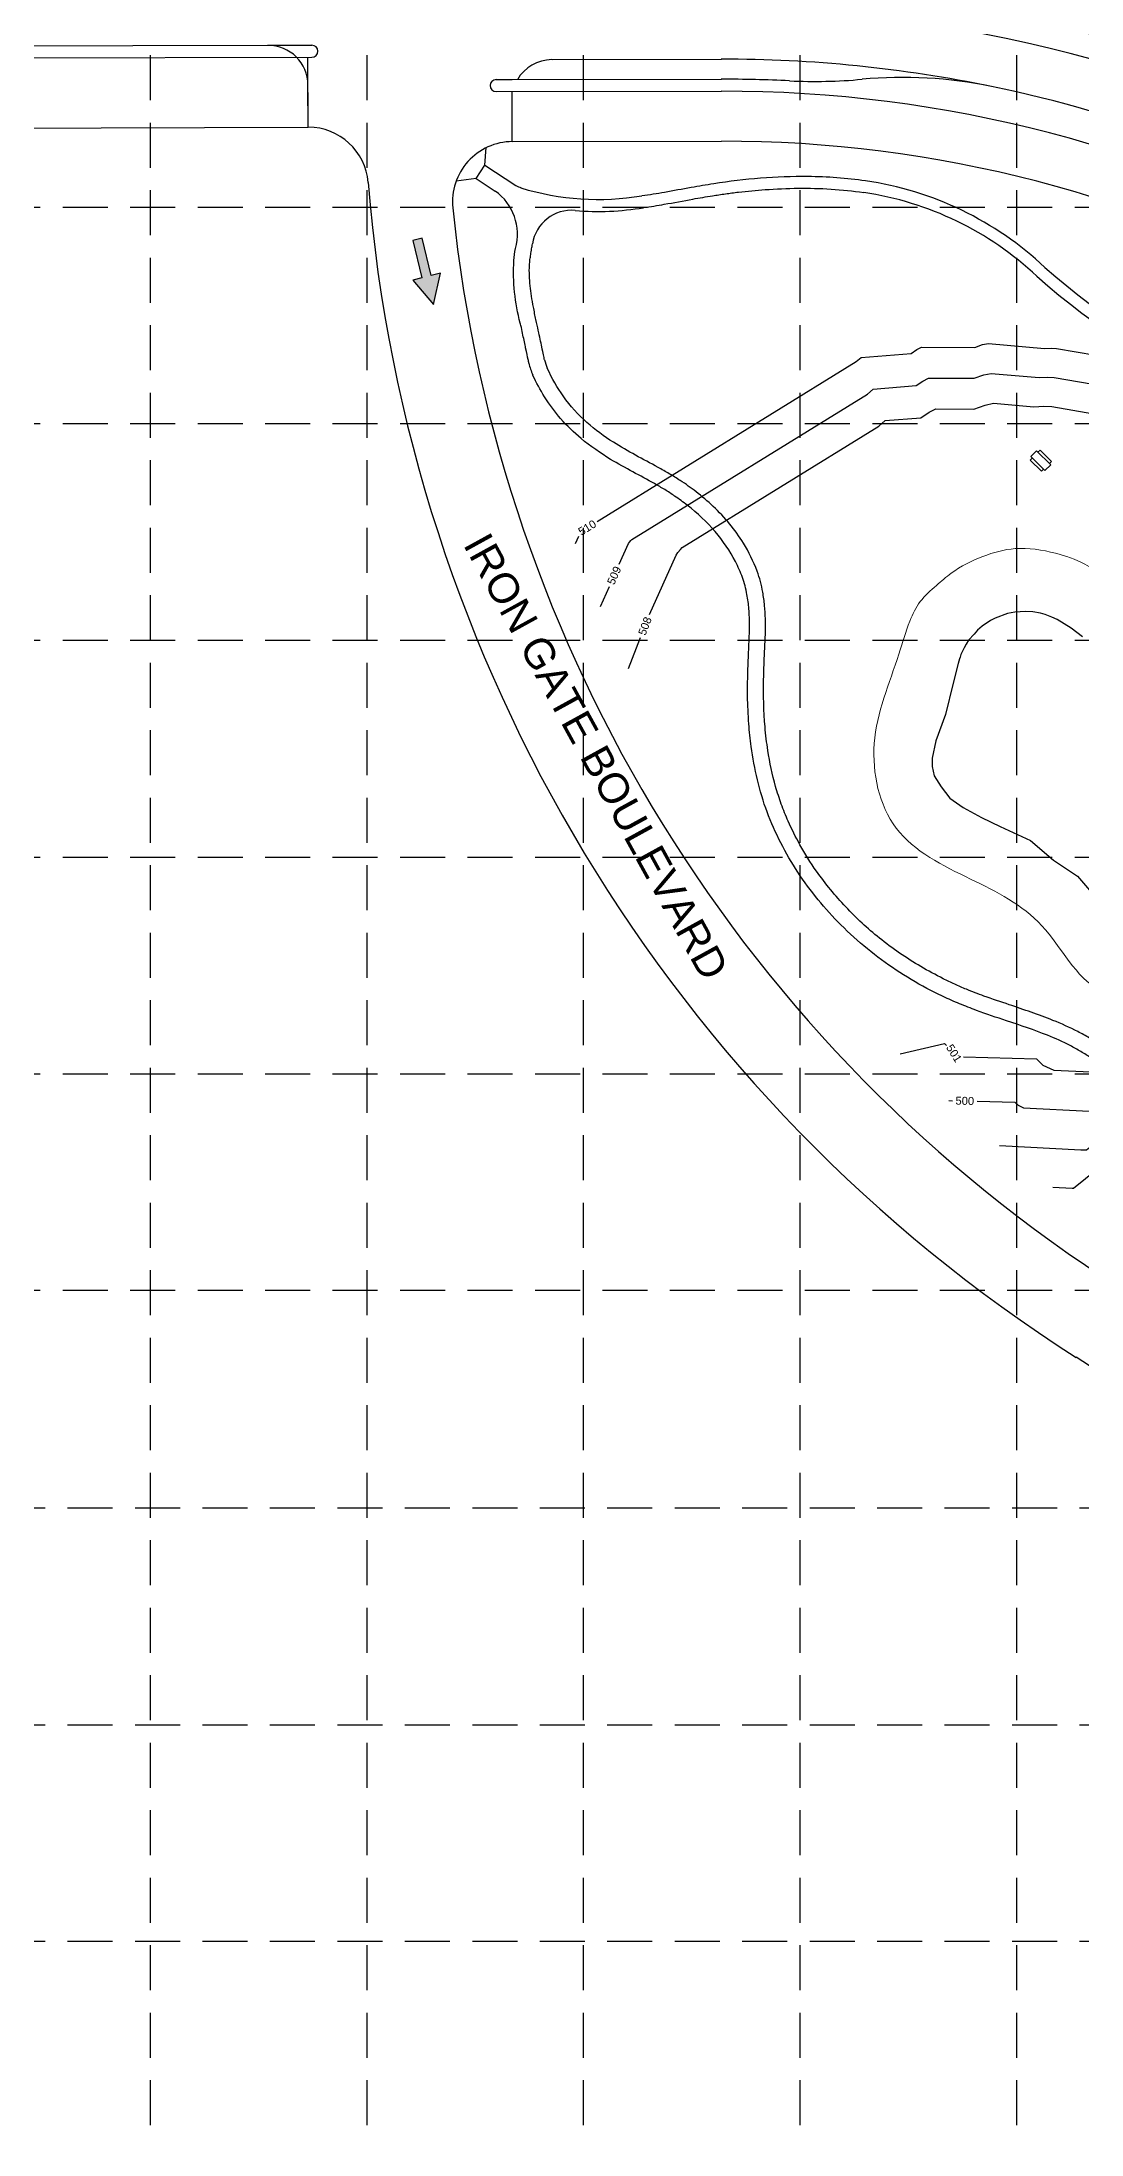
# Model space of a CAD drawing. Header units: feet. Extents: x 5163 to 12107, y -224 to 4120.
# Drawn here: x 8473 to 8993, y 335 to 1381 of the extents above; entities that cross this region are included whole.
import ezdxf

# ---------------------------------------------------------------- set-up
doc = ezdxf.new("R2010")
doc.units = ezdxf.units.FT
doc.linetypes.add('HIDDEN', pattern=[0.375, 0.25, -0.125])
for name, color, linetype in [('04017_11 CA$0$AMENITY-CENTER', 15, 'Continuous'), ('04017_11 CA$0$AMENTITY CENTER SIDEWALK', 15, 'Continuous'), ('04017_11 CA$0$CONT-MJR-AM-CTR', 2, 'Continuous'), ('04017_11 CA$0$CONT-MNR-AM-CTR', 3, 'Continuous'), ('04017_11 CA$0$EW_AMEN_3_29_05', 3, 'Continuous'), ('2003004C-A$0$2-ST_NM', 15, 'Continuous'), ('2003004C-A$0$AMENITY-CENTER', 15, 'Continuous'), ('2003004C-A$0$AMENTITY CENTER SIDEWALK', 15, 'Continuous'), ('2003004C-A$0$EW_AMEN_3_29_05', 15, 'Continuous'), ('2003004C-A$0$INFRA_EX_PVMT', 15, 'Continuous'), ('2003004C-A$0$INFRA_EX_SIDEWALK', 15, 'Continuous'), ('2003004C-A$0$INFRA_FUTURE_PVMT_REEDER', 15, 'Continuous'), ('2003004C-A$0$INFRA_PROP_PVMT_REEDER', 4, 'Continuous'), ('ARROWS', 7, 'Continuous'), ('grid', 254, 'Continuous')]:
    doc.layers.add(name, color=color, linetype=linetype)
doc.styles.get("Standard").update_dxf_attribs({"font": 'ARIAL.TTF'})

# ---------------------------------------------------------------- blocks, each defined once
blk = doc.blocks.new('arrow')
blk.add_lwpolyline([(-67, -25.4), (-59.3, -25.4), (-59.6, -56.1), (-51.9, -56.2), (-51.6, -25.5), (-44, -25.5), (-55.3, -2.4), (-67, -25.4)], close=True)
at = {"color": 254}
for points in [[(-44, -25.5), (-67, -25.4), (-55.3, -2.4), (-67, -25.4)], [(-59.6, -56.1), (-51.9, -56.2), (-59.3, -25.4), (-51.6, -25.5)]]:
    blk.add_solid(points, dxfattribs=at)

msp = doc.modelspace()

# ---------------------------------------------------------------- linework, layer by layer
at = {"layer": '04017_11 CA$0$AMENITY-CENTER', "color": 7, "linetype": 'Continuous', "lineweight": 5}
for p, q in [((8694.1, 1319.2), (8689.8, 1312.5)), ((8968.1, 1172.8), (8967, 1171.7)), ((8967, 1171.7), (8972.7, 1166.1)), ((8970.2, 1176.3), (8967.4, 1173.5)), ((8967.4, 1173.5), (8974.4, 1166.4)), ((8977.3, 1169.3), (8970.2, 1176.3)), ((8970.9, 1175.6), (8972, 1176.7)), ((8972, 1176.7), (8977.6, 1171)), ((8973.7, 1167.2), (8972.7, 1166.1)), ((8974.4, 1166.4), (8977.3, 1169.3)), ((8976.6, 1170), (8977.6, 1171))]:
    msp.add_line(p, q, dxfattribs=at)
msp.add_spline([(9010.8, 1106.5), (8994.4, 1119.6), (8979.6, 1125.1), (8959.5, 1127.4), (8943.3, 1123.5), (8927.5, 1115.1), (8920.1, 1109), (8912, 1100.9), (8906.8, 1091.2), (8901.3, 1074.7), (8889, 1029.9), (8900, 987.7), (8937.2, 962.2), (8972.8, 938.9), (9001.7, 906.8), (9044.5, 908.7), (9082, 919.6), (9117.1, 910.6), (9131, 890.1)], degree=3, dxfattribs=at)
at = {"layer": '04017_11 CA$0$AMENTITY CENTER SIDEWALK', "color": 7, "linetype": 'Continuous'}
for p, q in [((8689.8, 1312.5), (8694.1, 1319.2)), ((8694.1, 1319.2), (8694.9, 1327.9)), ((8694.1, 1319.2), (8709.7, 1309)), ((8689.8, 1312.5), (8679.8, 1311.2)), ((8689.8, 1312.5), (8699.4, 1306.2))]:
    msp.add_line(p, q, dxfattribs=at)
msp.add_lwpolyline([(8711.9, 1240.1, -0.077703), (8708.7, 1271.4, -0.019943), (8709.5, 1277.5, -0.220566)], format="xyb", dxfattribs=at)
for centre, radius, start, end in [((8715.2, 1317.4), 10, 236.749, 253.0161), ((8750.9, 1434.4), 132.4, 253.0161, 279.4795), ((8860.6, 1147), 166.1, 46.7605, 81.6938), ((8683.9, 1284.6), 26.6, 344.5453, 54.333), ((8750.9, 1434.4), 138.4, 265.2263, 279.4271), ((8860.6, 1147), 160.1, 46.7306, 81.7048), ((8737.7, 1276.6), 20, 85.2263, 170.9223), ((9197.5, 1519.1), 335.9, 228.3711, 267.2004), ((9197.5, 1519.1), 341.9, 228.3568, 267.1486), ((8743.6, 1226), 28, 192.1353, 204.7311), ((8743.6, 1226), 20, 192.1353, 204.7311)]:
    msp.add_arc(centre, radius, start, end, dxfattribs=at)
for points, knots in [([(8772.7, 1303.9), (8776.6, 1304.4), (8780.3, 1305), (8788.5, 1306.5), (8792.9, 1307.3), (8801.2, 1308.8), (8804.9, 1309.4), (8816.4, 1311.2), (8824.2, 1312.2), (8840, 1313.4), (8847.9, 1313.7), (8865.5, 1313.5), (8875.2, 1312.8), (8884.6, 1311.4)], [996.746147, 996.746147, 996.746147, 996.746147, 1132.639822, 1132.639822, 1289.212954, 1289.212954, 1419.606887, 1419.606887, 1680.394753, 1680.394753, 1941.182619, 1941.182619, 2261.355122, 2261.355122, 2261.355122, 2261.355122]), ([(8773.6, 1297.9), (8777.1, 1298.4), (8780.5, 1299), (8788.7, 1300.4), (8793.5, 1301.3), (8801.5, 1302.8), (8804.8, 1303.3), (8810.2, 1304.2), (8812.4, 1304.5), (8816.7, 1305.1), (8818.9, 1305.4), (8825.5, 1306.2), (8829.9, 1306.6), (8845.4, 1307.7), (8856.5, 1307.9), (8872.9, 1306.8), (8878.3, 1306.3), (8883.7, 1305.5)], [996.746147, 996.746147, 996.746147, 996.746147, 1117.972401, 1117.972401, 1286.312295, 1286.312295, 1400.847584, 1400.847584, 1475.881307, 1475.881307, 1550.91503, 1550.91503, 1700.982477, 1700.982477, 2072.111773, 2072.111773, 2261.357458, 2261.357458, 2261.357458, 2261.357458]), ([(8719.7, 1241.9), (8719.3, 1243.9), (8718.9, 1246.1), (8717.8, 1251.8), (8717.2, 1255.4), (8716.5, 1262.3), (8716.3, 1265.7), (8716.6, 1270), (8716.7, 1271), (8716.8, 1272.4), (8716.9, 1272.8), (8717, 1273.6), (8717.1, 1274.1), (8717.3, 1275.4), (8717.4, 1276.3), (8717.7, 1278.1), (8717.9, 1278.9), (8718, 1279.8)], [0, 0, 0, 0, 6.643318, 6.643318, 18.099244, 18.099244, 29.55517, 29.55517, 32.868823, 32.868823, 34.280665, 34.280665, 35.692507, 35.692507, 38.51619, 38.51619, 40.830032, 40.830032, 40.830032, 40.830032]), ([(8716.2, 1220.1), (8716.1, 1220.6), (8716, 1221.2), (8715.5, 1223.4), (8715.1, 1225.3), (8714.4, 1228.7), (8714.2, 1229.7), (8713.5, 1232.9), (8713, 1235.3), (8712.3, 1238.7), (8712.1, 1239.4), (8711.9, 1240.1)], [757.1446499, 757.1446499, 757.1446499, 757.1446499, 757.1981955, 757.1981955, 757.303976, 757.303976, 757.3433666, 757.3433666, 757.4176741, 757.4176741, 757.436054, 757.436054, 757.436054, 757.436054]), ([(8724, 1221.8), (8724, 1221.8), (8724, 1221.8), (8723.9, 1222.5), (8723.7, 1223.3), (8723.3, 1225.3), (8723, 1226.6), (8722.4, 1229.4), (8722.2, 1230.7), (8721.3, 1234.8), (8720.6, 1238.1), (8719.7, 1241.9)], [757.1446499, 757.1446499, 757.1446499, 757.1446499, 757.1458047, 757.1458047, 757.2130196, 757.2130196, 757.2875689, 757.2875689, 757.3393222, 757.3393222, 757.436054, 757.436054, 757.436054, 757.436054]), ([(8732.1, 1192.4), (8729.3, 1195.7), (8726.6, 1199.3), (8721.9, 1206.7), (8720, 1210.3), (8718.1, 1214.3)], [737.331079, 737.331079, 737.331079, 737.331079, 747.11941, 747.11941, 755.257888, 755.257888, 755.257888, 755.257888]), ([(9030.7, 847.2), (9026.1, 854.9), (9020.9, 861.9), (9012.6, 870.5), (9010.3, 872.7), (9006, 876.2), (9004.3, 877.6), (9000.6, 880.3), (8998.7, 881.5), (8994.8, 883.8), (8992.8, 884.9), (8986.8, 888), (8982.6, 889.9), (8971.2, 894.4), (8963.8, 896.9), (8952.3, 900.8), (8948, 902.2), (8940.9, 904.8), (8938, 905.9), (8933.1, 907.9), (8931.2, 908.8), (8927.3, 910.5), (8925.4, 911.4), (8919.7, 914.3), (8915.9, 916.3), (8905, 922.7), (8898.1, 927.5), (8885.6, 937.5), (8880, 942.7), (8869.5, 953.9), (8864.6, 959.8), (8857.1, 970.4), (8854.3, 974.8), (8849.7, 983.2), (8847.7, 987.1), (8844.7, 993.9), (8843.5, 996.8), (8841.5, 1002.6), (8840.5, 1005.5), (8838, 1014.4), (8836.7, 1020.4), (8835.2, 1030.4), (8834.7, 1034.3), (8833.7, 1046.1), (8833.5, 1054.1), (8833.7, 1063.7), (8833.7, 1065.2), (8833.8, 1068.3), (8833.9, 1069.9), (8834, 1073), (8834.1, 1074.5), (8834.3, 1079.2), (8834.5, 1082.4), (8834.6, 1090), (8834.6, 1094.5), (8833.9, 1101.2), (8833.6, 1103.4), (8832.9, 1107.4), (8832.5, 1109.2), (8831.6, 1112.7), (8831, 1114.4), (8828.6, 1121), (8826.3, 1125.7), (8819.4, 1136.8), (8814.3, 1143), (8805.7, 1151.1), (8802.8, 1153.5), (8797.3, 1157.8), (8794.7, 1159.7), (8790.1, 1162.6), (8788.3, 1163.8), (8784.6, 1165.9), (8782.7, 1167), (8777.1, 1170.1), (8773.3, 1172.1), (8765.8, 1176.2), (8762.1, 1178.3), (8753.9, 1183.5), (8749.4, 1186.8), (8741, 1194.3), (8737, 1198.6), (8730.5, 1207.8), (8727.8, 1212.4), (8725.4, 1217.7)], [254.594072, 254.594072, 254.594072, 254.594072, 279.968235, 279.968235, 289.502444, 289.502444, 296.184862, 296.184862, 302.867279, 302.867279, 309.549697, 309.549697, 322.914532, 322.914532, 345.637579, 345.637579, 358.796711, 358.796711, 368.158235, 368.158235, 374.580444, 374.580444, 381.002654, 381.002654, 393.847073, 393.847073, 419.535912, 419.535912, 442.914702, 442.914702, 466.293492, 466.293492, 482.223284, 482.223284, 495.733983, 495.733983, 505.253957, 505.253957, 514.77393, 514.77393, 533.813877, 533.813877, 545.796828, 545.796828, 569.762732, 569.762732, 574.361494, 574.361494, 578.960257, 578.960257, 583.559019, 583.559019, 592.756545, 592.756545, 605.783738, 605.783738, 612.268971, 612.268971, 617.494339, 617.494339, 622.719706, 622.719706, 637.726556, 637.726556, 659.821756, 659.821756, 670.12135, 670.12135, 678.835342, 678.835342, 684.678075, 684.678075, 690.520807, 690.520807, 702.206273, 702.206273, 713.891738, 713.891738, 728.743838, 728.743838, 743.595937, 743.595937, 755.257888, 755.257888, 755.257888, 755.257888]), ([(9173.7, 675.1), (9173.2, 675.5), (9172.8, 676), (9171.6, 677.3), (9170.8, 678.3), (9168.5, 681.4), (9167.2, 683.7), (9165.3, 687.1), (9164.7, 688.3), (9163.7, 690.1), (9163.4, 690.8), (9162.2, 692.8), (9161.4, 694.1), (9159.8, 696.7), (9158.9, 697.9), (9156.2, 701.6), (9154.2, 704), (9147.4, 711.1), (9142, 715.4), (9133.6, 720.8), (9131.2, 722.2), (9126.9, 724.4), (9125.1, 725.3), (9121.3, 727), (9119.4, 727.9), (9115.5, 729.5), (9113.5, 730.3), (9106.8, 732.9), (9102, 734.7), (9092.6, 738.4), (9087.9, 740.4), (9078.9, 744.8), (9074.5, 747.3), (9069.4, 751.1), (9068.2, 752), (9065.7, 754.1), (9064.5, 755.3), (9062.1, 757.8), (9061, 759), (9057.8, 763), (9055.9, 765.7), (9051, 774.1), (9048.5, 780), (9043.9, 792.1), (9042, 798.3), (9038, 810.7), (9036, 816.9), (9031.4, 828.6), (9028.7, 834.3), (9022.8, 845.1), (9019.5, 850.2), (9013.6, 857.7), (9011.3, 860.4), (9006.7, 865.1), (9004.5, 867.2), (9000.6, 870.4), (8999, 871.6), (8995.8, 873.9), (8994.1, 874.9), (8990.6, 877), (8988.8, 878), (8983.4, 880.8), (8979.6, 882.5), (8969.1, 886.7), (8962.2, 889), (8950.2, 893), (8945.1, 894.7), (8937.3, 897.6), (8934.4, 898.7), (8928.9, 901), (8926.1, 902.2), (8920.7, 904.8), (8918, 906.1), (8910, 910.4), (8904.9, 913.4), (8890, 923.3), (8880.7, 930.9), (8868.3, 943.3), (8864.5, 947.5), (8857.3, 956.3), (8853.9, 960.9), (8844.6, 975.1), (8839.3, 985.2), (8831.5, 1006.3), (8829, 1017.3), (8826.9, 1032.2), (8826.5, 1036), (8825.9, 1044.4), (8825.7, 1049.1), (8825.6, 1056), (8825.6, 1058.4), (8825.7, 1063), (8825.7, 1065.2), (8825.9, 1069.2), (8825.9, 1071.1), (8826.1, 1074.7), (8826.2, 1076.5), (8826.4, 1081.9), (8826.6, 1085.4), (8826.6, 1091.7), (8826.5, 1094.5), (8826.1, 1099.7), (8825.8, 1102.1), (8825, 1105.9), (8824.7, 1107.4), (8824, 1110.2), (8823.5, 1111.6), (8822.1, 1115.7), (8820.9, 1118.4), (8816.8, 1126.2), (8813.4, 1131.3), (8805.3, 1140.7), (8800.6, 1145.1), (8793.4, 1150.7), (8791.3, 1152.2), (8787.5, 1154.8), (8785.9, 1155.9), (8782.5, 1157.9), (8780.8, 1158.9), (8775.5, 1161.9), (8771.9, 1163.8), (8764.6, 1167.8), (8760.8, 1169.8), (8752.1, 1175.1), (8747.1, 1178.5), (8738.8, 1185.4), (8735.4, 1188.7), (8732.1, 1192.4)], [19.258465, 19.258465, 19.258465, 19.258465, 20.990335, 20.990335, 24.454075, 24.454075, 32.65614, 32.65614, 36.895686, 36.895686, 39.59576, 39.59576, 44.995909, 44.995909, 50.396058, 50.396058, 61.196356, 61.196356, 84.355236, 84.355236, 93.032238, 93.032238, 99.09993, 99.09993, 105.167621, 105.167621, 111.235313, 111.235313, 124.992882, 124.992882, 138.750452, 138.750452, 152.508021, 152.508021, 156.854876, 156.854876, 161.752928, 161.752928, 166.650979, 166.650979, 176.447082, 176.447082, 194.981405, 194.981405, 213.515728, 213.515728, 232.050051, 232.050051, 250.584374, 250.584374, 269.118697, 269.118697, 280.48033, 280.48033, 290.212057, 290.212057, 296.701412, 296.701412, 303.190767, 303.190767, 309.680123, 309.680123, 322.658833, 322.658833, 344.32494, 344.32494, 359.857493, 359.857493, 368.561125, 368.561125, 377.264757, 377.264757, 385.96839, 385.96839, 403.375654, 403.375654, 438.190183, 438.190183, 454.629507, 454.629507, 471.06883, 471.06883, 503.947478, 503.947478, 536.826125, 536.826125, 548.019064, 548.019064, 561.434806, 561.434806, 568.303719, 568.303719, 574.700515, 574.700515, 580.014807, 580.014807, 585.329099, 585.329099, 595.957683, 595.957683, 604.732484, 604.732484, 612.608516, 612.608516, 617.417567, 617.417567, 622.226617, 622.226617, 631.664974, 631.664974, 650.541688, 650.541688, 669.418402, 669.418402, 677.028753, 677.028753, 682.683822, 682.683822, 688.338891, 688.338891, 699.649029, 699.649029, 710.959167, 710.959167, 726.196388, 726.196388, 737.331113, 737.331113, 737.331113, 737.331113])]:
    msp.add_open_spline(points, degree=3, knots=knots, dxfattribs=at)
at = {"layer": '04017_11 CA$0$CONT-MJR-AM-CTR', "color": 5, "linetype": 'Continuous'}
for points, elevation in [([(8750.3, 1140.9), (8880, 1220.9), (8882.4, 1222.9), (8907.4, 1224.9), (8910.3, 1226.9), (8912.7, 1228.1), (8939.3, 1228), (8943.2, 1229.4), (8946.1, 1230), (8974.2, 1227.5), (8977.6, 1227.7), (8980.1, 1227.5), (9009.7, 1222.5), (9011.9, 1222.1), (9013.4, 1221.7)], 510), ([(8739.6, 1129.9), (8741.2, 1133.7)], 510), ([(8926.3, 851.5), (8928.1, 851.4)], 500), ([(8940.4, 851.1), (8959.4, 850.6), (8961, 849.1), (8963.6, 847.9), (8996.5, 846.2)], 500)]:
    msp.add_lwpolyline(points, dxfattribs=dict(at, elevation=elevation))
at = {"layer": '04017_11 CA$0$CONT-MNR-AM-CTR', "color": 5, "linetype": 'Continuous'}
for points, elevation in [([(8761.4, 1119.6), (8766, 1129.9), (8766.5, 1130.7), (8767.2, 1131.4), (8767.7, 1132), (8885.6, 1204.7), (8888.4, 1207.1), (8909.9, 1208.9), (8913.3, 1211.2), (8916.2, 1212.7), (8939, 1212.6), (8943.8, 1214.3), (8947.4, 1215), (8971.5, 1212.9), (8975.7, 1213.2), (8979, 1213), (9004.3, 1208.7), (9007.2, 1208.1), (9009.4, 1207.5), (9011.9, 1206.6), (9017.6, 1205.2)], 509), ([(8776.6, 1094.4), (8789.9, 1124.1), (8790.8, 1125.5), (8792, 1126.9), (8792.9, 1128), (8891.3, 1188.6), (8894.4, 1191.4), (8912.3, 1192.8), (8916.4, 1195.6), (8919.8, 1197.3), (8938.8, 1197.2), (8944.5, 1199.2), (8948.7, 1200.1), (8968.8, 1198.3), (8973.9, 1198.7), (8977.8, 1198.4), (8998.9, 1194.8), (9002.5, 1194.2), (9005.1, 1193.5), (9008.2, 1192.3), (9022, 1188.9)], 508), ([(8752, 1098.4), (8756.5, 1108.5)], 509), ([(8766.1, 1067.5), (8772, 1083)], 508), ([(8902, 874.9), (8924.1, 880), (8925.2, 879)], 501), ([(8933.6, 873.3), (8970.1, 872.3), (8973.4, 869.1), (8978.8, 866.7), (9000.8, 865.6)], 501), ([(8951.7, 829), (8992.3, 826.9), (8995.2, 826.9), (8998.5, 829.5)], 499), ([(8978.4, 808.1), (8988, 807.6), (8988.7, 807.6), (9005.9, 821.5)], 498)]:
    msp.add_lwpolyline(points, dxfattribs=dict(at, elevation=elevation))
at = {"layer": '04017_11 CA$0$EW_AMEN_3_29_05', "color": 7, "linetype": 'Continuous'}
msp.add_polyline3d([(8993.1, 1083.3, 495.5), (8987.5, 1087.7, 495.5), (8980.5, 1091.9, 495.5), (8977.9, 1093.2, 495.5), (8974.5, 1094.5, 495.5), (8972.2, 1095.1, 495.5), (8968.3, 1095.8, 495.5), (8964.7, 1096, 495.5), (8959.3, 1095.7, 495.5), (8955.7, 1095, 495.5), (8949.5, 1092.7, 495.5), (8947.1, 1091.5, 495.5), (8943, 1088.7, 495.5), (8940.7, 1086.7, 495.5), (8938.9, 1084.6, 495.5), (8936.2, 1081.6, 495.5), (8934.9, 1079.6, 495.5), (8933.9, 1077.8, 495.5), (8932.3, 1074.4, 495.5), (8931.9, 1073.2, 495.5), (8931.6, 1072.3, 495.5), (8930.9, 1070, 495.5), (8928.5, 1060.2, 495.5), (8924.6, 1044.5, 495.5), (8919.8, 1031.3, 495.5), (8917.9, 1022.6, 495.5), (8917.9, 1018.5, 495.5), (8919, 1013.8, 495.5), (8922.4, 1008.4, 495.5), (8926.8, 1002.6, 495.5), (8933.4, 998, 495.5), (8942.7, 993, 495.5), (8952, 988.5, 495.5), (8967.2, 981.5, 495.5), (8978.6, 971.6, 495.5), (8990.7, 963.7, 495.5), (9002.9, 949.5, 495.5)], dxfattribs=at)
at = {"layer": '2003004C-A$0$AMENITY-CENTER', "color": 7, "linetype": 'Continuous', "lineweight": 5}
for p, q in [((8694.1, 1319.2), (8689.8, 1312.5)), ((8968.1, 1172.8), (8967, 1171.7)), ((8967, 1171.7), (8972.7, 1166.1)), ((8970.2, 1176.3), (8967.4, 1173.5)), ((8967.4, 1173.5), (8974.4, 1166.4)), ((8977.3, 1169.3), (8970.2, 1176.3)), ((8970.9, 1175.6), (8972, 1176.7)), ((8972, 1176.7), (8977.6, 1171)), ((8973.7, 1167.2), (8972.7, 1166.1)), ((8974.4, 1166.4), (8977.3, 1169.3)), ((8976.6, 1170), (8977.6, 1171))]:
    msp.add_line(p, q, dxfattribs=at)
at = {"layer": '2003004C-A$0$AMENITY-CENTER', "color": 5, "linetype": 'Continuous', "lineweight": 5}
msp.add_spline([(9010.8, 1106.5), (8994.4, 1119.6), (8979.6, 1125.1), (8959.5, 1127.4), (8943.3, 1123.5), (8927.5, 1115.1), (8920.1, 1109), (8912, 1100.9), (8906.8, 1091.2), (8901.3, 1074.7), (8889, 1029.9), (8900, 987.7), (8937.2, 962.2), (8972.8, 938.9), (9001.7, 906.8), (9044.5, 908.7), (9082, 919.6), (9117.1, 910.6), (9131, 890.1)], degree=3, dxfattribs=at)
at = {"layer": '2003004C-A$0$AMENTITY CENTER SIDEWALK', "color": 7, "linetype": 'Continuous'}
for p, q in [((8689.8, 1312.5), (8694.1, 1319.2)), ((8694.1, 1319.2), (8694.9, 1327.9)), ((8694.1, 1319.2), (8709.7, 1309)), ((8689.8, 1312.5), (8679.8, 1311.2)), ((8689.8, 1312.5), (8699.4, 1306.2))]:
    msp.add_line(p, q, dxfattribs=at)
msp.add_lwpolyline([(8711.9, 1240.1, -0.077703), (8708.7, 1271.4, -0.019943), (8709.5, 1277.5, -0.220566)], format="xyb", dxfattribs=at)
for centre, radius, start, end in [((8715.2, 1317.4), 10, 236.749, 253.0161), ((8750.9, 1434.4), 132.4, 253.0161, 279.4795), ((8860.6, 1147), 166.1, 46.7605, 81.6938), ((8683.9, 1284.6), 26.6, 344.5453, 54.333), ((8750.9, 1434.4), 138.4, 265.2263, 279.4271), ((8860.6, 1147), 160.1, 46.7306, 81.7048), ((8737.7, 1276.6), 20, 85.2263, 170.9223), ((9197.5, 1519.1), 335.9, 228.3711, 267.2004), ((9197.5, 1519.1), 341.9, 228.3568, 267.1486), ((8743.6, 1226), 28, 192.1353, 204.7311), ((8743.6, 1226), 20, 192.1353, 204.7311)]:
    msp.add_arc(centre, radius, start, end, dxfattribs=at)
for points, knots in [([(8772.7, 1303.9), (8776.6, 1304.4), (8780.3, 1305), (8788.5, 1306.5), (8792.9, 1307.3), (8801.2, 1308.8), (8804.9, 1309.4), (8816.4, 1311.2), (8824.2, 1312.2), (8840, 1313.4), (8847.9, 1313.7), (8865.5, 1313.5), (8875.2, 1312.8), (8884.6, 1311.4)], [996.746147, 996.746147, 996.746147, 996.746147, 1132.639822, 1132.639822, 1289.212954, 1289.212954, 1419.606887, 1419.606887, 1680.394753, 1680.394753, 1941.182619, 1941.182619, 2261.355122, 2261.355122, 2261.355122, 2261.355122]), ([(8773.6, 1297.9), (8777.1, 1298.4), (8780.5, 1299), (8788.7, 1300.4), (8793.5, 1301.3), (8801.5, 1302.8), (8804.8, 1303.3), (8810.2, 1304.2), (8812.4, 1304.5), (8816.7, 1305.1), (8818.9, 1305.4), (8825.5, 1306.2), (8829.9, 1306.6), (8845.4, 1307.7), (8856.5, 1307.9), (8872.9, 1306.8), (8878.3, 1306.3), (8883.7, 1305.5)], [996.746147, 996.746147, 996.746147, 996.746147, 1117.972401, 1117.972401, 1286.312295, 1286.312295, 1400.847584, 1400.847584, 1475.881307, 1475.881307, 1550.91503, 1550.91503, 1700.982477, 1700.982477, 2072.111773, 2072.111773, 2261.357458, 2261.357458, 2261.357458, 2261.357458]), ([(8719.7, 1241.9), (8719.3, 1243.9), (8718.9, 1246.1), (8717.8, 1251.8), (8717.2, 1255.4), (8716.5, 1262.3), (8716.3, 1265.7), (8716.6, 1270), (8716.7, 1271), (8716.8, 1272.4), (8716.9, 1272.8), (8717, 1273.6), (8717.1, 1274.1), (8717.3, 1275.4), (8717.4, 1276.3), (8717.7, 1278.1), (8717.9, 1278.9), (8718, 1279.8)], [0, 0, 0, 0, 6.643318, 6.643318, 18.099244, 18.099244, 29.55517, 29.55517, 32.868823, 32.868823, 34.280665, 34.280665, 35.692507, 35.692507, 38.51619, 38.51619, 40.830032, 40.830032, 40.830032, 40.830032]), ([(8716.2, 1220.1), (8716.1, 1220.6), (8716, 1221.2), (8715.5, 1223.4), (8715.1, 1225.3), (8714.4, 1228.7), (8714.2, 1229.7), (8713.5, 1232.9), (8713, 1235.3), (8712.3, 1238.7), (8712.1, 1239.4), (8711.9, 1240.1)], [757.1446499, 757.1446499, 757.1446499, 757.1446499, 757.1981955, 757.1981955, 757.303976, 757.303976, 757.3433666, 757.3433666, 757.4176741, 757.4176741, 757.436054, 757.436054, 757.436054, 757.436054]), ([(8724, 1221.8), (8724, 1221.8), (8724, 1221.8), (8723.9, 1222.5), (8723.7, 1223.3), (8723.3, 1225.3), (8723, 1226.6), (8722.4, 1229.4), (8722.2, 1230.7), (8721.3, 1234.8), (8720.6, 1238.1), (8719.7, 1241.9)], [757.1446499, 757.1446499, 757.1446499, 757.1446499, 757.1458047, 757.1458047, 757.2130196, 757.2130196, 757.2875689, 757.2875689, 757.3393222, 757.3393222, 757.436054, 757.436054, 757.436054, 757.436054]), ([(8732.1, 1192.4), (8729.3, 1195.7), (8726.6, 1199.3), (8721.9, 1206.7), (8720, 1210.3), (8718.1, 1214.3)], [737.331079, 737.331079, 737.331079, 737.331079, 747.11941, 747.11941, 755.257888, 755.257888, 755.257888, 755.257888]), ([(9030.7, 847.2), (9026.1, 854.9), (9020.9, 861.9), (9012.6, 870.5), (9010.3, 872.7), (9006, 876.2), (9004.3, 877.6), (9000.6, 880.3), (8998.7, 881.5), (8994.8, 883.8), (8992.8, 884.9), (8986.8, 888), (8982.6, 889.9), (8971.2, 894.4), (8963.8, 896.9), (8952.3, 900.8), (8948, 902.2), (8940.9, 904.8), (8938, 905.9), (8933.1, 907.9), (8931.2, 908.8), (8927.3, 910.5), (8925.4, 911.4), (8919.7, 914.3), (8915.9, 916.3), (8905, 922.7), (8898.1, 927.5), (8885.6, 937.5), (8880, 942.7), (8869.5, 953.9), (8864.6, 959.8), (8857.1, 970.4), (8854.3, 974.8), (8849.7, 983.2), (8847.7, 987.1), (8844.7, 993.9), (8843.5, 996.8), (8841.5, 1002.6), (8840.5, 1005.5), (8838, 1014.4), (8836.7, 1020.4), (8835.2, 1030.4), (8834.7, 1034.3), (8833.7, 1046.1), (8833.5, 1054.1), (8833.7, 1063.7), (8833.7, 1065.2), (8833.8, 1068.3), (8833.9, 1069.9), (8834, 1073), (8834.1, 1074.5), (8834.3, 1079.2), (8834.5, 1082.4), (8834.6, 1090), (8834.6, 1094.5), (8833.9, 1101.2), (8833.6, 1103.4), (8832.9, 1107.4), (8832.5, 1109.2), (8831.6, 1112.7), (8831, 1114.4), (8828.6, 1121), (8826.3, 1125.7), (8819.4, 1136.8), (8814.3, 1143), (8805.7, 1151.1), (8802.8, 1153.5), (8797.3, 1157.8), (8794.7, 1159.7), (8790.1, 1162.6), (8788.3, 1163.8), (8784.6, 1165.9), (8782.7, 1167), (8777.1, 1170.1), (8773.3, 1172.1), (8765.8, 1176.2), (8762.1, 1178.3), (8753.9, 1183.5), (8749.4, 1186.8), (8741, 1194.3), (8737, 1198.6), (8730.5, 1207.8), (8727.8, 1212.4), (8725.4, 1217.7)], [254.594072, 254.594072, 254.594072, 254.594072, 279.968235, 279.968235, 289.502444, 289.502444, 296.184862, 296.184862, 302.867279, 302.867279, 309.549697, 309.549697, 322.914532, 322.914532, 345.637579, 345.637579, 358.796711, 358.796711, 368.158235, 368.158235, 374.580444, 374.580444, 381.002654, 381.002654, 393.847073, 393.847073, 419.535912, 419.535912, 442.914702, 442.914702, 466.293492, 466.293492, 482.223284, 482.223284, 495.733983, 495.733983, 505.253957, 505.253957, 514.77393, 514.77393, 533.813877, 533.813877, 545.796828, 545.796828, 569.762732, 569.762732, 574.361494, 574.361494, 578.960257, 578.960257, 583.559019, 583.559019, 592.756545, 592.756545, 605.783738, 605.783738, 612.268971, 612.268971, 617.494339, 617.494339, 622.719706, 622.719706, 637.726556, 637.726556, 659.821756, 659.821756, 670.12135, 670.12135, 678.835342, 678.835342, 684.678075, 684.678075, 690.520807, 690.520807, 702.206273, 702.206273, 713.891738, 713.891738, 728.743838, 728.743838, 743.595937, 743.595937, 755.257888, 755.257888, 755.257888, 755.257888]), ([(9173.7, 675.1), (9173.2, 675.5), (9172.8, 676), (9171.6, 677.3), (9170.8, 678.3), (9168.5, 681.4), (9167.2, 683.7), (9165.3, 687.1), (9164.7, 688.3), (9163.7, 690.1), (9163.4, 690.8), (9162.2, 692.8), (9161.4, 694.1), (9159.8, 696.7), (9158.9, 697.9), (9156.2, 701.6), (9154.2, 704), (9147.4, 711.1), (9142, 715.4), (9133.6, 720.8), (9131.2, 722.2), (9126.9, 724.4), (9125.1, 725.3), (9121.3, 727), (9119.4, 727.9), (9115.5, 729.5), (9113.5, 730.3), (9106.8, 732.9), (9102, 734.7), (9092.6, 738.4), (9087.9, 740.4), (9078.9, 744.8), (9074.5, 747.3), (9069.4, 751.1), (9068.2, 752), (9065.7, 754.1), (9064.5, 755.3), (9062.1, 757.8), (9061, 759), (9057.8, 763), (9055.9, 765.7), (9051, 774.1), (9048.5, 780), (9043.9, 792.1), (9042, 798.3), (9038, 810.7), (9036, 816.9), (9031.4, 828.6), (9028.7, 834.3), (9022.8, 845.1), (9019.5, 850.2), (9013.6, 857.7), (9011.3, 860.4), (9006.7, 865.1), (9004.5, 867.2), (9000.6, 870.4), (8999, 871.6), (8995.8, 873.9), (8994.1, 874.9), (8990.6, 877), (8988.8, 878), (8983.4, 880.8), (8979.6, 882.5), (8969.1, 886.7), (8962.2, 889), (8950.2, 893), (8945.1, 894.7), (8937.3, 897.6), (8934.4, 898.7), (8928.9, 901), (8926.1, 902.2), (8920.7, 904.8), (8918, 906.1), (8910, 910.4), (8904.9, 913.4), (8890, 923.3), (8880.7, 930.9), (8868.3, 943.3), (8864.5, 947.5), (8857.3, 956.3), (8853.9, 960.9), (8844.6, 975.1), (8839.3, 985.2), (8831.5, 1006.3), (8829, 1017.3), (8826.9, 1032.2), (8826.5, 1036), (8825.9, 1044.4), (8825.7, 1049.1), (8825.6, 1056), (8825.6, 1058.4), (8825.7, 1063), (8825.7, 1065.2), (8825.9, 1069.2), (8825.9, 1071.1), (8826.1, 1074.7), (8826.2, 1076.5), (8826.4, 1081.9), (8826.6, 1085.4), (8826.6, 1091.7), (8826.5, 1094.5), (8826.1, 1099.7), (8825.8, 1102.1), (8825, 1105.9), (8824.7, 1107.4), (8824, 1110.2), (8823.5, 1111.6), (8822.1, 1115.7), (8820.9, 1118.4), (8816.8, 1126.2), (8813.4, 1131.3), (8805.3, 1140.7), (8800.6, 1145.1), (8793.4, 1150.7), (8791.3, 1152.2), (8787.5, 1154.8), (8785.9, 1155.9), (8782.5, 1157.9), (8780.8, 1158.9), (8775.5, 1161.9), (8771.9, 1163.8), (8764.6, 1167.8), (8760.8, 1169.8), (8752.1, 1175.1), (8747.1, 1178.5), (8738.8, 1185.4), (8735.4, 1188.7), (8732.1, 1192.4)], [19.258465, 19.258465, 19.258465, 19.258465, 20.990335, 20.990335, 24.454075, 24.454075, 32.65614, 32.65614, 36.895686, 36.895686, 39.59576, 39.59576, 44.995909, 44.995909, 50.396058, 50.396058, 61.196356, 61.196356, 84.355236, 84.355236, 93.032238, 93.032238, 99.09993, 99.09993, 105.167621, 105.167621, 111.235313, 111.235313, 124.992882, 124.992882, 138.750452, 138.750452, 152.508021, 152.508021, 156.854876, 156.854876, 161.752928, 161.752928, 166.650979, 166.650979, 176.447082, 176.447082, 194.981405, 194.981405, 213.515728, 213.515728, 232.050051, 232.050051, 250.584374, 250.584374, 269.118697, 269.118697, 280.48033, 280.48033, 290.212057, 290.212057, 296.701412, 296.701412, 303.190767, 303.190767, 309.680123, 309.680123, 322.658833, 322.658833, 344.32494, 344.32494, 359.857493, 359.857493, 368.561125, 368.561125, 377.264757, 377.264757, 385.96839, 385.96839, 403.375654, 403.375654, 438.190183, 438.190183, 454.629507, 454.629507, 471.06883, 471.06883, 503.947478, 503.947478, 536.826125, 536.826125, 548.019064, 548.019064, 561.434806, 561.434806, 568.303719, 568.303719, 574.700515, 574.700515, 580.014807, 580.014807, 585.329099, 585.329099, 595.957683, 595.957683, 604.732484, 604.732484, 612.608516, 612.608516, 617.417567, 617.417567, 622.226617, 622.226617, 631.664974, 631.664974, 650.541688, 650.541688, 669.418402, 669.418402, 677.028753, 677.028753, 682.683822, 682.683822, 688.338891, 688.338891, 699.649029, 699.649029, 710.959167, 710.959167, 726.196388, 726.196388, 737.331113, 737.331113, 737.331113, 737.331113])]:
    msp.add_open_spline(points, degree=3, knots=knots, dxfattribs=at)
at = {"layer": '2003004C-A$0$EW_AMEN_3_29_05', "color": 5, "linetype": 'Continuous'}
msp.add_polyline3d([(8993.1, 1083.3, 495.5), (8987.5, 1087.7, 495.5), (8980.5, 1091.9, 495.5), (8977.9, 1093.2, 495.5), (8974.5, 1094.5, 495.5), (8972.2, 1095.1, 495.5), (8968.3, 1095.8, 495.5), (8964.7, 1096, 495.5), (8959.3, 1095.7, 495.5), (8955.7, 1095, 495.5), (8949.5, 1092.7, 495.5), (8947.1, 1091.5, 495.5), (8943, 1088.7, 495.5), (8940.7, 1086.7, 495.5), (8938.9, 1084.6, 495.5), (8936.2, 1081.6, 495.5), (8934.9, 1079.6, 495.5), (8933.9, 1077.8, 495.5), (8932.3, 1074.4, 495.5), (8931.9, 1073.2, 495.5), (8931.6, 1072.3, 495.5), (8930.9, 1070, 495.5), (8928.5, 1060.2, 495.5), (8924.6, 1044.5, 495.5), (8919.8, 1031.3, 495.5), (8917.9, 1022.6, 495.5), (8917.9, 1018.5, 495.5), (8919, 1013.8, 495.5), (8922.4, 1008.4, 495.5), (8926.8, 1002.6, 495.5), (8933.4, 998, 495.5), (8942.7, 993, 495.5), (8952, 988.5, 495.5), (8967.2, 981.5, 495.5), (8978.6, 971.6, 495.5), (8990.7, 963.7, 495.5), (9002.9, 949.5, 495.5)], dxfattribs=at)
at = {"layer": '2003004C-A$0$INFRA_EX_PVMT', "color": 7, "linetype": 'Continuous'}
for p, q in [((7786.2, 1377), (8585.7, 1379.1)), ((8605.8, 1338.1), (8605.7, 1359.1))]:
    msp.add_line(p, q, dxfattribs=at)
for centre, radius, start, end in [((8814.1, 711.6), 685.5, 60.6285, 90.1451), ((8585.7, 1359.1), 20, 0.1451, 90.1451), ((8814.1, 711.6), 660.5, 60.6285, 78.3333), ((8605.9, 1308.1), 30, 4.659, 90.1451), ((8708, 1300.9), 30, 90.1451, 185.9295), ((9403.7, 1373.1), 770.5, 184.659, 237.5311), ((9403.7, 1373.1), 729.5, 185.9295, 237.5311), ((8517.9, -18.9), 879.5, 49.3484, 57.5311)]:
    msp.add_arc(centre, radius, start, end, dxfattribs=at)
at = {"layer": '2003004C-A$0$INFRA_EX_SIDEWALK', "color": 7, "linetype": 'Continuous'}
for radius in [701.5, 697.5]:
    msp.add_arc((8814.1, 711.6), radius, 60.6285, 90.1451, dxfattribs=at)
at = {"layer": '2003004C-A$0$INFRA_FUTURE_PVMT_REEDER', "color": 7, "linetype": 'Continuous'}
for p, q in [((8460.7, 1372.8), (8607.7, 1373.1)), ((8585.7, 1379.1), (8607.7, 1379.1)), ((8605.8, 1338.1), (8605.7, 1373.1)), ((7725, 1335.9), (8605.8, 1338.1))]:
    msp.add_line(p, q, dxfattribs=at)
msp.add_arc((8607.7, 1376.1), 3, 270.1451, 90.1451, dxfattribs=at)
at = {"layer": '2003004C-A$0$INFRA_PROP_PVMT_REEDER', "color": 7, "linetype": 'Continuous'}
for p, q in [((8727.8, 1371.9), (8812.5, 1372.1)), ((8699.7, 1361.9), (8707.8, 1361.9)), ((8707.8, 1361.9), (8812.5, 1362.1)), ((8699.8, 1355.9), (8812.5, 1356.1)), ((8707.9, 1330.9), (8707.8, 1355.9)), ((8707.9, 1330.9), (8812.6, 1331.1))]:
    msp.add_line(p, q, dxfattribs=at)
for centre, radius, start, end in [((8727.8, 1351.9), 20, 90.1451, 150.1451), ((8814.1, 711.6), 660.5, 78.3333, 90.1451), ((8699.8, 1358.9), 3, 90.1451, 270.1451), ((8814.1, 711.6), 650.5, 87.1376, 90.1451), ((8859.4, 1616), 255, 267.1376, 275.298), ((8903.2, 1143), 220, 78.3333, 95.298), ((8814.1, 711.6), 644.5, 60.6285, 90.1451), ((8814.1, 711.6), 619.5, 60.6285, 90.1451)]:
    msp.add_arc(centre, radius, start, end, dxfattribs=at)
at = {"layer": 'grid', "color": 252, "linetype": 'HIDDEN', "ltscale": 90}
for p, q in [((8526.8, 4006.6), (8526.8, 214.4)), ((8635.1, 4006.6), (8635.1, 214.4)), ((8743.4, 4006.6), (8743.4, 214.4)), ((8851.8, 4006.6), (8851.8, 214.4)), ((8960.1, 4006.6), (8960.1, 214.4)), ((5276.8, 1298.2), (11993.4, 1298.2)), ((5276.8, 1189.9), (11993.4, 1189.9)), ((5276.8, 1081.6), (11993.4, 1081.6)), ((5276.8, 973.2), (11993.4, 973.2)), ((5276.8, 864.9), (11993.4, 864.9)), ((5276.8, 756.6), (11993.4, 756.6)), ((5279.2, 647.8), (11995.9, 647.8)), ((5279.2, 539.4), (11995.9, 539.4)), ((5279.2, 431.1), (11995.9, 431.1))]:
    msp.add_line(p, q, dxfattribs=at)

# ---------------------------------------------------------------- block references
at = {"layer": 'ARROWS', "linetype": 'Continuous', "xscale": 0.6249999999958097, "yscale": 0.6249999999998472, "zscale": 0.625, "rotation": 194.3688946174233}
msp.add_blockref('arrow', (8635.4, 1239.4), dxfattribs=at)

# ---------------------------------------------------------------- texts
at = {"layer": '04017_11 CA$0$CONT-MJR-AM-CTR', "color": 5, "linetype": 'Continuous', "char_height": 4, "attachment_point": 5}
for s, insert, rotation in [('{510}', (8745.4, 1137.9, 510), 31.6576), ('{500}', (8934.3, 851.3, 500), 358.515)]:
    msp.add_mtext(s, dxfattribs=dict(at, insert=insert, rotation=rotation))
at = {"layer": '04017_11 CA$0$CONT-MNR-AM-CTR', "color": 5, "linetype": 'Continuous', "char_height": 4, "attachment_point": 5}
for s, insert, rotation in [('{509}', (8758.9, 1114, 509), 65.988), ('{508}', (8774.3, 1088.7, 508), 68.8904), ('{501}', (8928.9, 875.1, 501), 302.2972)]:
    msp.add_mtext(s, dxfattribs=dict(at, insert=insert, rotation=rotation))
at = {"layer": '2003004C-A$0$2-ST_NM', "color": 7, "linetype": 'Continuous', "insert": (8756.5, 1027.1), "char_height": 15, "width": 413.602, "attachment_point": 2, "rotation": 298.806}
msp.add_mtext('IRON GATE BOULEVARD', dxfattribs=at)

doc.saveas('drawing.dxf')
